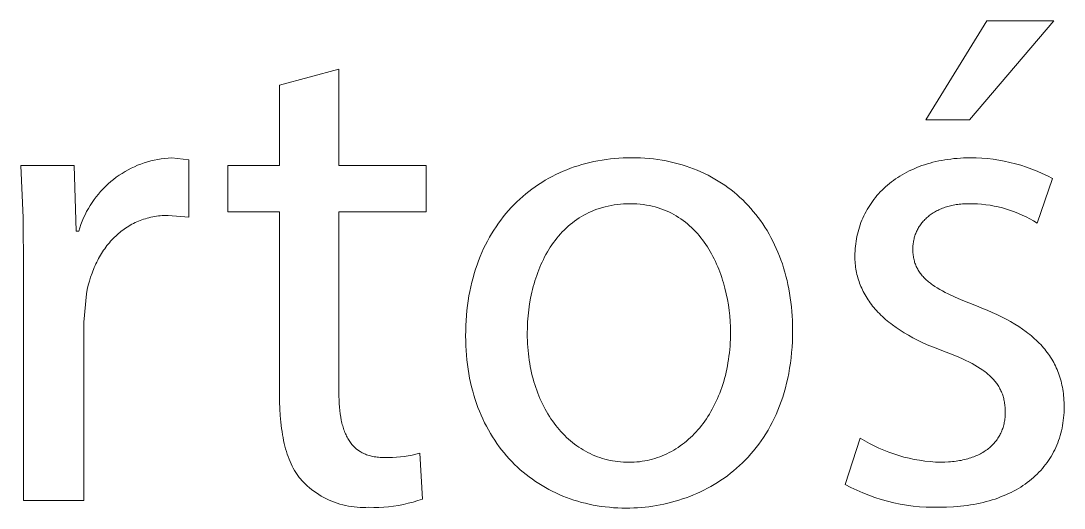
# Model space of a CAD drawing. Header units: millimetres. Extents: x -987 to 2591, y -102 to 2398.
# Drawn here: x 1669 to 1723, y -42.3 to -17 of the extents above; entities that cross this region are included whole.
import ezdxf

# ---------------------------------------------------------------- set-up
doc = ezdxf.new("R2010")
doc.units = ezdxf.units.MM
doc.header["$MEASUREMENT"] = 0
doc.layers.add('Domyślny', color=7, linetype='Continuous', true_color=0x000000)

msp = doc.modelspace()

# ---------------------------------------------------------------- linework, layer by layer
at = {"layer": 'Domyślny', "color": 18, "lineweight": 15, "true_color": 0x000000}
for p, q in [((1715.864, -22.165), (1719.033, -17.042)), ((1722.5, -17.042), (1718.128, -22.165)), ((1719.033, -17.042), (1722.5, -17.042)), ((1682.383, -20.366), (1685.457, -19.544)), ((1685.457, -19.544), (1685.457, -24.524)), ((1682.383, -24.524), (1682.383, -20.366)), ((1718.128, -22.165), (1715.864, -22.165)), ((1675.542, -24.336), (1675.717, -24.288)), ((1675.717, -24.288), (1675.894, -24.247)), ((1675.894, -24.247), (1676.072, -24.211)), ((1676.072, -24.211), (1676.251, -24.181)), ((1676.251, -24.181), (1676.432, -24.158)), ((1676.432, -24.158), (1676.613, -24.141)), ((1676.613, -24.141), (1676.794, -24.131)), ((1676.794, -24.131), (1677.688, -24.238)), ((1677.688, -24.238), (1677.688, -27.204)), ((1698.464, -24.369), (1698.672, -24.323)), ((1698.672, -24.323), (1698.882, -24.281)), ((1698.882, -24.281), (1699.094, -24.244)), ((1699.094, -24.244), (1699.307, -24.212)), ((1699.307, -24.212), (1699.523, -24.185)), ((1699.523, -24.185), (1699.74, -24.163)), ((1699.74, -24.163), (1699.96, -24.146)), ((1699.96, -24.146), (1700.18, -24.133)), ((1700.18, -24.133), (1700.402, -24.126)), ((1700.402, -24.126), (1700.626, -24.123)), ((1700.626, -24.123), (1700.859, -24.126)), ((1700.859, -24.126), (1701.088, -24.134)), ((1701.088, -24.134), (1701.316, -24.147)), ((1701.316, -24.147), (1701.541, -24.165)), ((1701.541, -24.165), (1701.763, -24.189)), ((1701.763, -24.189), (1701.983, -24.217)), ((1701.983, -24.217), (1702.2, -24.251)), ((1702.2, -24.251), (1702.414, -24.289)), ((1702.414, -24.289), (1702.626, -24.333)), ((1716.239, -24.361), (1716.387, -24.325)), ((1716.387, -24.325), (1716.538, -24.292)), ((1716.538, -24.292), (1716.692, -24.262)), ((1716.692, -24.262), (1716.848, -24.235)), ((1716.848, -24.235), (1717.006, -24.211)), ((1717.006, -24.211), (1717.166, -24.19)), ((1717.166, -24.19), (1717.329, -24.172)), ((1717.329, -24.172), (1717.493, -24.157)), ((1717.493, -24.157), (1717.661, -24.146)), ((1717.661, -24.146), (1717.83, -24.137)), ((1717.83, -24.137), (1718.001, -24.132)), ((1718.001, -24.132), (1718.175, -24.131)), ((1718.175, -24.131), (1718.471, -24.134)), ((1718.471, -24.134), (1718.766, -24.148)), ((1718.766, -24.148), (1719.06, -24.171)), ((1719.06, -24.171), (1719.354, -24.204)), ((1719.354, -24.204), (1719.646, -24.247)), ((1719.646, -24.247), (1719.937, -24.3)), ((1719.937, -24.3), (1720.226, -24.363)), ((1669.095, -27.227), (1668.979, -24.524)), ((1668.979, -24.524), (1671.743, -24.524)), ((1671.743, -24.524), (1671.85, -27.919)), ((1674.22, -24.932), (1674.375, -24.838)), ((1674.375, -24.838), (1674.534, -24.749)), ((1674.534, -24.749), (1674.696, -24.666)), ((1674.696, -24.666), (1674.86, -24.588)), ((1674.86, -24.588), (1675.027, -24.516)), ((1675.027, -24.516), (1675.196, -24.45)), ((1675.196, -24.45), (1675.368, -24.39)), ((1675.368, -24.39), (1675.542, -24.336)), ((1679.702, -26.918), (1679.702, -24.524)), ((1679.702, -24.524), (1682.383, -24.524)), ((1685.457, -24.524), (1689.972, -24.524)), ((1689.972, -24.524), (1689.972, -26.918)), ((1696.88, -24.91), (1697.07, -24.826)), ((1697.07, -24.826), (1697.262, -24.747)), ((1697.262, -24.747), (1697.456, -24.672)), ((1697.456, -24.672), (1697.653, -24.602)), ((1697.653, -24.602), (1697.852, -24.537)), ((1697.852, -24.537), (1698.054, -24.476)), ((1698.054, -24.476), (1698.258, -24.42)), ((1698.258, -24.42), (1698.464, -24.369)), ((1702.626, -24.333), (1702.835, -24.381)), ((1702.835, -24.381), (1703.042, -24.435)), ((1703.042, -24.435), (1703.245, -24.493)), ((1703.245, -24.493), (1703.446, -24.555)), ((1703.446, -24.555), (1703.644, -24.623)), ((1703.644, -24.623), (1703.838, -24.695)), ((1703.838, -24.695), (1704.03, -24.772)), ((1704.03, -24.772), (1704.219, -24.854)), ((1704.219, -24.854), (1704.405, -24.94)), ((1714.885, -24.872), (1715.009, -24.809)), ((1715.009, -24.809), (1715.136, -24.749)), ((1715.136, -24.749), (1715.265, -24.691)), ((1715.265, -24.691), (1715.397, -24.636)), ((1715.397, -24.636), (1715.531, -24.583)), ((1715.531, -24.583), (1715.668, -24.533)), ((1715.668, -24.533), (1715.807, -24.486)), ((1715.807, -24.486), (1715.948, -24.442)), ((1715.948, -24.442), (1716.092, -24.4)), ((1716.092, -24.4), (1716.239, -24.361)), ((1720.226, -24.363), (1720.513, -24.435)), ((1720.513, -24.435), (1720.797, -24.517)), ((1720.797, -24.517), (1721.078, -24.608)), ((1721.078, -24.608), (1721.355, -24.709)), ((1721.355, -24.709), (1721.63, -24.819)), ((1721.63, -24.819), (1721.9, -24.938)), ((1673.497, -25.481), (1673.634, -25.361)), ((1673.634, -25.361), (1673.775, -25.246)), ((1673.775, -25.246), (1673.919, -25.136)), ((1673.919, -25.136), (1674.068, -25.032)), ((1674.068, -25.032), (1674.22, -24.932)), ((1695.8, -25.508), (1695.973, -25.397)), ((1695.973, -25.397), (1696.149, -25.291)), ((1696.149, -25.291), (1696.328, -25.189)), ((1696.328, -25.189), (1696.509, -25.091)), ((1696.509, -25.091), (1696.693, -24.998)), ((1696.693, -24.998), (1696.88, -24.91)), ((1704.405, -24.94), (1704.588, -25.03)), ((1704.588, -25.03), (1704.767, -25.125)), ((1704.767, -25.125), (1704.944, -25.225)), ((1704.944, -25.225), (1705.117, -25.328)), ((1705.117, -25.328), (1705.287, -25.437)), ((1713.985, -25.46), (1714.088, -25.378)), ((1714.088, -25.378), (1714.194, -25.299)), ((1714.194, -25.299), (1714.303, -25.222)), ((1714.303, -25.222), (1714.414, -25.148)), ((1714.414, -25.148), (1714.528, -25.075)), ((1714.528, -25.075), (1714.644, -25.005)), ((1714.644, -25.005), (1714.763, -24.937)), ((1714.763, -24.937), (1714.885, -24.872)), ((1722.428, -25.203), (1721.642, -27.502)), ((1721.9, -24.938), (1722.167, -25.066)), ((1722.167, -25.066), (1722.428, -25.203)), ((1672.994, -26.005), (1673.113, -25.868)), ((1673.113, -25.868), (1673.236, -25.734)), ((1673.236, -25.734), (1673.365, -25.605)), ((1673.365, -25.605), (1673.497, -25.481)), ((1695.139, -25.996), (1695.299, -25.868)), ((1695.299, -25.868), (1695.463, -25.743)), ((1695.463, -25.743), (1695.63, -25.624)), ((1695.63, -25.624), (1695.8, -25.508)), ((1705.287, -25.437), (1705.453, -25.549)), ((1705.453, -25.549), (1705.617, -25.666)), ((1705.617, -25.666), (1705.777, -25.786)), ((1705.777, -25.786), (1705.933, -25.911)), ((1705.933, -25.911), (1706.086, -26.041)), ((1713.423, -25.991), (1713.509, -25.897)), ((1713.509, -25.897), (1713.599, -25.806)), ((1713.599, -25.806), (1713.691, -25.716)), ((1713.691, -25.716), (1713.786, -25.629)), ((1713.786, -25.629), (1713.884, -25.543)), ((1713.884, -25.543), (1713.985, -25.46)), ((1672.568, -26.594), (1672.667, -26.441)), ((1672.667, -26.441), (1672.771, -26.292)), ((1672.771, -26.292), (1672.88, -26.147)), ((1672.88, -26.147), (1672.994, -26.005)), ((1694.529, -26.554), (1694.677, -26.408)), ((1694.677, -26.408), (1694.827, -26.266)), ((1694.827, -26.266), (1694.981, -26.129)), ((1694.981, -26.129), (1695.139, -25.996)), ((1706.086, -26.041), (1706.236, -26.174)), ((1706.236, -26.174), (1706.382, -26.311)), ((1706.382, -26.311), (1706.525, -26.452)), ((1706.525, -26.452), (1706.664, -26.597)), ((1712.961, -26.59), (1713.031, -26.485)), ((1713.031, -26.485), (1713.104, -26.383)), ((1713.104, -26.383), (1713.179, -26.282)), ((1713.179, -26.282), (1713.257, -26.183)), ((1713.257, -26.183), (1713.339, -26.086)), ((1713.339, -26.086), (1713.423, -25.991)), ((1672.305, -27.071), (1672.387, -26.909)), ((1672.387, -26.909), (1672.475, -26.75)), ((1672.475, -26.75), (1672.568, -26.594)), ((1682.383, -26.918), (1679.702, -26.918)), ((1682.383, -36.378), (1682.383, -26.918)), ((1689.972, -26.918), (1685.457, -26.918)), ((1685.457, -26.918), (1685.457, -36.271)), ((1693.976, -27.18), (1694.109, -27.017)), ((1694.109, -27.017), (1694.246, -26.858)), ((1694.246, -26.858), (1694.386, -26.704)), ((1694.386, -26.704), (1694.529, -26.554)), ((1698.281, -27.026), (1698.153, -27.094)), ((1698.411, -26.961), (1698.281, -27.026)), ((1698.545, -26.901), (1698.411, -26.961)), ((1698.682, -26.845), (1698.545, -26.901)), ((1698.822, -26.792), (1698.682, -26.845)), ((1698.964, -26.744), (1698.822, -26.792)), ((1699.11, -26.7), (1698.964, -26.744)), ((1699.258, -26.66), (1699.11, -26.7)), ((1699.41, -26.625), (1699.258, -26.66)), ((1699.564, -26.594), (1699.41, -26.625)), ((1699.722, -26.567), (1699.564, -26.594)), ((1699.882, -26.546), (1699.722, -26.567)), ((1700.046, -26.528), (1699.882, -26.546)), ((1700.212, -26.516), (1700.046, -26.528)), ((1700.382, -26.509), (1700.212, -26.516)), ((1700.555, -26.506), (1700.382, -26.509)), ((1700.728, -26.509), (1700.555, -26.506)), ((1700.898, -26.517), (1700.728, -26.509)), ((1701.064, -26.53), (1700.898, -26.517)), ((1701.228, -26.549), (1701.064, -26.53)), ((1701.388, -26.572), (1701.228, -26.549)), ((1701.545, -26.601), (1701.388, -26.572)), ((1701.698, -26.634), (1701.545, -26.601)), ((1701.849, -26.672), (1701.698, -26.634)), ((1701.996, -26.714), (1701.849, -26.672)), ((1702.14, -26.761), (1701.996, -26.714)), ((1702.281, -26.813), (1702.14, -26.761)), ((1702.419, -26.869), (1702.281, -26.813)), ((1702.554, -26.929), (1702.419, -26.869)), ((1702.685, -26.993), (1702.554, -26.929)), ((1702.814, -27.061), (1702.685, -26.993)), ((1706.664, -26.597), (1706.799, -26.746)), ((1706.799, -26.746), (1706.93, -26.899)), ((1706.93, -26.899), (1707.058, -27.055)), ((1712.657, -27.134), (1712.712, -27.022)), ((1712.712, -27.022), (1712.77, -26.911)), ((1712.77, -26.911), (1712.831, -26.803)), ((1712.831, -26.803), (1712.894, -26.695)), ((1712.894, -26.695), (1712.961, -26.59)), ((1716.202, -27.009), (1716.15, -27.044)), ((1716.256, -26.974), (1716.202, -27.009)), ((1716.311, -26.94), (1716.256, -26.974)), ((1716.367, -26.908), (1716.311, -26.94)), ((1716.425, -26.877), (1716.367, -26.908)), ((1716.484, -26.846), (1716.425, -26.877)), ((1716.544, -26.817), (1716.484, -26.846)), ((1716.606, -26.789), (1716.544, -26.817)), ((1716.669, -26.762), (1716.606, -26.789)), ((1716.733, -26.737), (1716.669, -26.762)), ((1716.799, -26.712), (1716.733, -26.737)), ((1716.865, -26.689), (1716.799, -26.712)), ((1716.933, -26.667), (1716.865, -26.689)), ((1717.003, -26.646), (1716.933, -26.667)), ((1717.073, -26.627), (1717.003, -26.646)), ((1717.145, -26.609), (1717.073, -26.627)), ((1717.218, -26.592), (1717.145, -26.609)), ((1717.293, -26.577), (1717.218, -26.592)), ((1717.368, -26.563), (1717.293, -26.577)), ((1717.445, -26.55), (1717.368, -26.563)), ((1717.523, -26.539), (1717.445, -26.55)), ((1717.603, -26.529), (1717.523, -26.539)), ((1717.683, -26.521), (1717.603, -26.529)), ((1717.765, -26.514), (1717.683, -26.521)), ((1717.848, -26.508), (1717.765, -26.514)), ((1717.932, -26.505), (1717.848, -26.508)), ((1718.017, -26.502), (1717.932, -26.505)), ((1718.104, -26.501), (1718.017, -26.502)), ((1718.323, -26.504), (1718.104, -26.501)), ((1718.542, -26.513), (1718.323, -26.504)), ((1718.76, -26.53), (1718.542, -26.513)), ((1718.978, -26.554), (1718.76, -26.53)), ((1719.195, -26.586), (1718.978, -26.554)), ((1719.411, -26.624), (1719.195, -26.586)), ((1719.625, -26.67), (1719.411, -26.624)), ((1719.838, -26.722), (1719.625, -26.67)), ((1720.049, -26.782), (1719.838, -26.722)), ((1720.258, -26.849), (1720.049, -26.782)), ((1720.464, -26.922), (1720.258, -26.849)), ((1720.668, -27.002), (1720.464, -26.922)), ((1720.869, -27.089), (1720.668, -27.002)), ((1669.122, -29.933), (1669.095, -27.227)), ((1672.093, -27.573), (1672.158, -27.404)), ((1672.158, -27.404), (1672.229, -27.236)), ((1672.229, -27.236), (1672.305, -27.071)), ((1674.73, -27.569), (1674.648, -27.614)), ((1674.814, -27.525), (1674.73, -27.569)), ((1674.899, -27.484), (1674.814, -27.525)), ((1674.984, -27.444), (1674.899, -27.484)), ((1675.071, -27.407), (1674.984, -27.444)), ((1675.16, -27.372), (1675.071, -27.407)), ((1675.249, -27.339), (1675.16, -27.372)), ((1675.339, -27.308), (1675.249, -27.339)), ((1675.431, -27.279), (1675.339, -27.308)), ((1675.524, -27.252), (1675.431, -27.279)), ((1675.618, -27.228), (1675.524, -27.252)), ((1675.713, -27.205), (1675.618, -27.228)), ((1675.809, -27.185), (1675.713, -27.205)), ((1675.906, -27.168), (1675.809, -27.185)), ((1676.004, -27.152), (1675.906, -27.168)), ((1676.103, -27.139), (1676.004, -27.152)), ((1676.204, -27.128), (1676.103, -27.139)), ((1676.305, -27.12), (1676.204, -27.128)), ((1676.407, -27.114), (1676.305, -27.12)), ((1676.511, -27.11), (1676.407, -27.114)), ((1676.615, -27.109), (1676.511, -27.11)), ((1677.688, -27.204), (1676.615, -27.109)), ((1693.601, -27.693), (1693.722, -27.518)), ((1693.722, -27.518), (1693.847, -27.347)), ((1693.847, -27.347), (1693.976, -27.18)), ((1697.556, -27.488), (1697.445, -27.577)), ((1697.67, -27.402), (1697.556, -27.488)), ((1697.786, -27.32), (1697.67, -27.402)), ((1697.905, -27.241), (1697.786, -27.32)), ((1698.028, -27.165), (1697.905, -27.241)), ((1698.153, -27.094), (1698.028, -27.165)), ((1702.94, -27.133), (1702.814, -27.061)), ((1703.062, -27.209), (1702.94, -27.133)), ((1703.182, -27.288), (1703.062, -27.209)), ((1703.298, -27.371), (1703.182, -27.288)), ((1703.412, -27.458), (1703.298, -27.371)), ((1703.523, -27.548), (1703.412, -27.458)), ((1703.63, -27.641), (1703.523, -27.548)), ((1707.058, -27.055), (1707.182, -27.216)), ((1707.182, -27.216), (1707.303, -27.38)), ((1707.303, -27.38), (1707.419, -27.547)), ((1707.419, -27.547), (1707.532, -27.719)), ((1712.467, -27.595), (1712.51, -27.477)), ((1712.51, -27.477), (1712.556, -27.361)), ((1712.556, -27.361), (1712.605, -27.247)), ((1712.605, -27.247), (1712.657, -27.134)), ((1715.626, -27.546), (1715.592, -27.593)), ((1715.662, -27.499), (1715.626, -27.546)), ((1715.7, -27.453), (1715.662, -27.499)), ((1715.739, -27.409), (1715.7, -27.453)), ((1715.779, -27.364), (1715.739, -27.409)), ((1715.82, -27.321), (1715.779, -27.364)), ((1715.863, -27.279), (1715.82, -27.321)), ((1715.908, -27.237), (1715.863, -27.279)), ((1715.953, -27.197), (1715.908, -27.237)), ((1716, -27.157), (1715.953, -27.197)), ((1716.049, -27.119), (1716, -27.157)), ((1716.098, -27.081), (1716.049, -27.119)), ((1716.15, -27.044), (1716.098, -27.081)), ((1721.068, -27.183), (1720.869, -27.089)), ((1721.263, -27.283), (1721.068, -27.183)), ((1721.454, -27.389), (1721.263, -27.283)), ((1721.642, -27.502), (1721.454, -27.389)), ((1671.85, -27.919), (1671.981, -27.919)), ((1671.981, -27.919), (1672.034, -27.745)), ((1672.034, -27.745), (1672.093, -27.573)), ((1674.034, -28.048), (1673.963, -28.11)), ((1674.106, -27.987), (1674.034, -28.048)), ((1674.18, -27.928), (1674.106, -27.987)), ((1674.255, -27.871), (1674.18, -27.928)), ((1674.331, -27.816), (1674.255, -27.871)), ((1674.408, -27.762), (1674.331, -27.816)), ((1674.487, -27.711), (1674.408, -27.762)), ((1674.567, -27.662), (1674.487, -27.711)), ((1674.648, -27.614), (1674.567, -27.662)), ((1693.261, -28.243), (1693.37, -28.055)), ((1693.37, -28.055), (1693.483, -27.872)), ((1693.483, -27.872), (1693.601, -27.693)), ((1696.934, -28.07), (1696.84, -28.177)), ((1697.031, -27.965), (1696.934, -28.07)), ((1697.13, -27.864), (1697.031, -27.965)), ((1697.233, -27.765), (1697.13, -27.864)), ((1697.338, -27.67), (1697.233, -27.765)), ((1697.445, -27.577), (1697.338, -27.67)), ((1703.735, -27.737), (1703.63, -27.641)), ((1703.837, -27.837), (1703.735, -27.737)), ((1703.936, -27.939), (1703.837, -27.837)), ((1704.032, -28.045), (1703.936, -27.939)), ((1704.126, -28.153), (1704.032, -28.045)), ((1707.532, -27.719), (1707.64, -27.894)), ((1707.64, -27.894), (1707.745, -28.072)), ((1707.745, -28.072), (1707.846, -28.254)), ((1712.299, -28.199), (1712.326, -28.076)), ((1712.326, -28.076), (1712.356, -27.954)), ((1712.356, -27.954), (1712.39, -27.833)), ((1712.39, -27.833), (1712.427, -27.713)), ((1712.427, -27.713), (1712.467, -27.595)), ((1715.325, -28.104), (1715.306, -28.158)), ((1715.345, -28.05), (1715.325, -28.104)), ((1715.366, -27.997), (1715.345, -28.05)), ((1715.39, -27.944), (1715.366, -27.997)), ((1715.414, -27.892), (1715.39, -27.944)), ((1715.44, -27.84), (1715.414, -27.892)), ((1715.468, -27.789), (1715.44, -27.84)), ((1715.497, -27.739), (1715.468, -27.789)), ((1715.527, -27.69), (1715.497, -27.739)), ((1715.559, -27.641), (1715.527, -27.69)), ((1715.592, -27.593), (1715.559, -27.641)), ((1673.502, -28.597), (1673.441, -28.674)), ((1673.564, -28.523), (1673.502, -28.597)), ((1673.627, -28.45), (1673.564, -28.523)), ((1673.692, -28.378), (1673.627, -28.45)), ((1673.757, -28.309), (1673.692, -28.378)), ((1673.825, -28.241), (1673.757, -28.309)), ((1673.893, -28.175), (1673.825, -28.241)), ((1673.963, -28.11), (1673.893, -28.175)), ((1692.958, -28.829), (1693.055, -28.63)), ((1693.055, -28.63), (1693.156, -28.434)), ((1693.156, -28.434), (1693.261, -28.243)), ((1696.492, -28.633), (1696.412, -28.753)), ((1696.575, -28.515), (1696.492, -28.633)), ((1696.661, -28.4), (1696.575, -28.515)), ((1696.749, -28.287), (1696.661, -28.4)), ((1696.84, -28.177), (1696.749, -28.287)), ((1704.216, -28.264), (1704.126, -28.153)), ((1704.304, -28.377), (1704.216, -28.264)), ((1704.389, -28.493), (1704.304, -28.377)), ((1704.471, -28.611), (1704.389, -28.493)), ((1704.55, -28.731), (1704.471, -28.611)), ((1707.846, -28.254), (1707.942, -28.439)), ((1707.942, -28.439), (1708.035, -28.628)), ((1708.035, -28.628), (1708.123, -28.82)), ((1712.221, -28.701), (1712.235, -28.574)), ((1712.235, -28.574), (1712.253, -28.448)), ((1712.253, -28.448), (1712.274, -28.323)), ((1712.274, -28.323), (1712.299, -28.199)), ((1715.209, -28.612), (1715.204, -28.671)), ((1715.216, -28.554), (1715.209, -28.612)), ((1715.224, -28.496), (1715.216, -28.554)), ((1715.234, -28.439), (1715.224, -28.496)), ((1715.245, -28.382), (1715.234, -28.439)), ((1715.258, -28.325), (1715.245, -28.382)), ((1715.273, -28.269), (1715.258, -28.325)), ((1715.288, -28.214), (1715.273, -28.269)), ((1715.306, -28.158), (1715.288, -28.214)), ((1673.107, -29.164), (1673.056, -29.252)), ((1673.159, -29.079), (1673.107, -29.164)), ((1673.213, -28.995), (1673.159, -29.079)), ((1673.268, -28.912), (1673.213, -28.995)), ((1673.324, -28.831), (1673.268, -28.912)), ((1673.382, -28.751), (1673.324, -28.831)), ((1673.441, -28.674), (1673.382, -28.751)), ((1692.778, -29.24), (1692.866, -29.033)), ((1692.866, -29.033), (1692.958, -28.829)), ((1696.188, -29.127), (1696.118, -29.256)), ((1696.26, -29), (1696.188, -29.127)), ((1696.335, -28.875), (1696.26, -29)), ((1696.412, -28.753), (1696.335, -28.875)), ((1704.627, -28.854), (1704.55, -28.731)), ((1704.701, -28.978), (1704.627, -28.854)), ((1704.772, -29.105), (1704.701, -28.978)), ((1704.841, -29.233), (1704.772, -29.105)), ((1708.123, -28.82), (1708.207, -29.015)), ((1708.207, -29.015), (1708.287, -29.214)), ((1712.194, -29.218), (1712.196, -29.087)), ((1712.196, -29.087), (1712.201, -28.958)), ((1712.201, -28.958), (1712.209, -28.829)), ((1712.209, -28.829), (1712.221, -28.701)), ((1715.198, -28.789), (1715.197, -28.848)), ((1715.197, -28.848), (1715.198, -28.915)), ((1715.2, -28.73), (1715.198, -28.789)), ((1715.198, -28.915), (1715.2, -28.981)), ((1715.204, -28.671), (1715.2, -28.73)), ((1715.2, -28.981), (1715.204, -29.046)), ((1715.204, -29.046), (1715.209, -29.11)), ((1715.209, -29.11), (1715.216, -29.172)), ((1715.216, -29.172), (1715.225, -29.234)), ((1672.824, -29.709), (1672.782, -29.804)), ((1672.868, -29.614), (1672.824, -29.709)), ((1672.913, -29.522), (1672.868, -29.614)), ((1672.959, -29.43), (1672.913, -29.522)), ((1673.007, -29.34), (1672.959, -29.43)), ((1673.056, -29.252), (1673.007, -29.34)), ((1692.542, -29.885), (1692.616, -29.666)), ((1692.616, -29.666), (1692.695, -29.451)), ((1692.695, -29.451), (1692.778, -29.24)), ((1695.926, -29.655), (1695.867, -29.791)), ((1695.988, -29.52), (1695.926, -29.655)), ((1696.052, -29.387), (1695.988, -29.52)), ((1696.118, -29.256), (1696.052, -29.387)), ((1704.907, -29.363), (1704.841, -29.233)), ((1704.97, -29.495), (1704.907, -29.363)), ((1705.031, -29.628), (1704.97, -29.495)), ((1705.089, -29.763), (1705.031, -29.628)), ((1708.287, -29.214), (1708.363, -29.416)), ((1708.363, -29.416), (1708.435, -29.621)), ((1708.435, -29.621), (1708.502, -29.829)), ((1712.196, -29.315), (1712.194, -29.218)), ((1712.199, -29.411), (1712.196, -29.315)), ((1712.204, -29.507), (1712.199, -29.411)), ((1712.212, -29.602), (1712.204, -29.507)), ((1712.221, -29.697), (1712.212, -29.602)), ((1712.233, -29.791), (1712.221, -29.697)), ((1715.225, -29.234), (1715.235, -29.294)), ((1715.235, -29.294), (1715.246, -29.354)), ((1715.246, -29.354), (1715.259, -29.412)), ((1715.259, -29.412), (1715.274, -29.47)), ((1715.274, -29.47), (1715.29, -29.526)), ((1715.29, -29.526), (1715.308, -29.582)), ((1715.308, -29.582), (1715.328, -29.637)), ((1715.328, -29.637), (1715.349, -29.69)), ((1715.349, -29.69), (1715.372, -29.744)), ((1669.122, -41.858), (1669.122, -29.933)), ((1672.665, -30.099), (1672.594, -30.302)), ((1672.703, -29.999), (1672.665, -30.099)), ((1672.742, -29.901), (1672.703, -29.999)), ((1672.782, -29.804), (1672.742, -29.901)), ((1692.408, -30.335), (1692.473, -30.108)), ((1692.473, -30.108), (1692.542, -29.885)), ((1695.707, -30.21), (1695.658, -30.353)), ((1695.758, -30.069), (1695.707, -30.21)), ((1695.811, -29.929), (1695.758, -30.069)), ((1695.867, -29.791), (1695.811, -29.929)), ((1705.144, -29.899), (1705.089, -29.763)), ((1705.197, -30.036), (1705.144, -29.899)), ((1705.248, -30.174), (1705.197, -30.036)), ((1705.295, -30.314), (1705.248, -30.174)), ((1708.502, -29.829), (1708.565, -30.04)), ((1708.565, -30.04), (1708.623, -30.255)), ((1708.623, -30.255), (1708.677, -30.472)), ((1712.247, -29.885), (1712.233, -29.791)), ((1712.264, -29.978), (1712.247, -29.885)), ((1712.282, -30.071), (1712.264, -29.978)), ((1712.303, -30.163), (1712.282, -30.071)), ((1712.325, -30.255), (1712.303, -30.163)), ((1712.35, -30.346), (1712.325, -30.255)), ((1715.372, -29.744), (1715.396, -29.796)), ((1715.396, -29.796), (1715.422, -29.847)), ((1715.422, -29.847), (1715.449, -29.898)), ((1715.449, -29.898), (1715.478, -29.948)), ((1715.478, -29.948), (1715.509, -29.997)), ((1715.509, -29.997), (1715.541, -30.045)), ((1715.541, -30.045), (1715.575, -30.093)), ((1715.575, -30.093), (1715.61, -30.14)), ((1715.61, -30.14), (1715.647, -30.187)), ((1715.647, -30.187), (1715.686, -30.233)), ((1715.686, -30.233), (1715.726, -30.278)), ((1672.472, -30.722), (1672.42, -30.938)), ((1672.53, -30.509), (1672.472, -30.722)), ((1672.594, -30.302), (1672.53, -30.509)), ((1692.243, -31.038), (1692.293, -30.8)), ((1692.293, -30.8), (1692.348, -30.565)), ((1692.348, -30.565), (1692.408, -30.335)), ((1695.529, -30.788), (1695.491, -30.936)), ((1695.569, -30.642), (1695.529, -30.788)), ((1695.613, -30.497), (1695.569, -30.642)), ((1695.658, -30.353), (1695.613, -30.497)), ((1705.341, -30.454), (1705.295, -30.314)), ((1705.384, -30.595), (1705.341, -30.454)), ((1705.462, -30.879), (1705.384, -30.595)), ((1708.677, -30.472), (1708.726, -30.692)), ((1708.726, -30.692), (1708.771, -30.915)), ((1712.377, -30.436), (1712.35, -30.346)), ((1712.407, -30.526), (1712.377, -30.436)), ((1712.438, -30.615), (1712.407, -30.526)), ((1712.472, -30.703), (1712.438, -30.615)), ((1712.508, -30.791), (1712.472, -30.703)), ((1712.546, -30.879), (1712.508, -30.791)), ((1715.726, -30.278), (1715.768, -30.323)), ((1715.768, -30.323), (1715.812, -30.367)), ((1715.812, -30.367), (1715.857, -30.411)), ((1715.857, -30.411), (1715.904, -30.454)), ((1715.904, -30.454), (1715.952, -30.496)), ((1715.952, -30.496), (1716.002, -30.539)), ((1716.002, -30.539), (1716.054, -30.581)), ((1716.054, -30.581), (1716.108, -30.622)), ((1716.108, -30.622), (1716.163, -30.663)), ((1716.163, -30.663), (1716.219, -30.704)), ((1716.219, -30.704), (1716.338, -30.784)), ((1716.338, -30.784), (1716.463, -30.863)), ((1672.374, -31.16), (1672.243, -32.625)), ((1672.42, -30.938), (1672.374, -31.16)), ((1692.158, -31.525), (1692.198, -31.279)), ((1692.198, -31.279), (1692.243, -31.038)), ((1695.455, -31.085), (1695.391, -31.384)), ((1695.491, -30.936), (1695.455, -31.085)), ((1705.53, -31.165), (1705.462, -30.879)), ((1705.589, -31.452), (1705.53, -31.165)), ((1708.771, -30.915), (1708.812, -31.141)), ((1708.812, -31.141), (1708.848, -31.37)), ((1712.587, -30.966), (1712.546, -30.879)), ((1712.63, -31.052), (1712.587, -30.966)), ((1712.675, -31.137), (1712.63, -31.052)), ((1712.722, -31.222), (1712.675, -31.137)), ((1712.771, -31.306), (1712.722, -31.222)), ((1712.823, -31.39), (1712.771, -31.306)), ((1716.463, -30.863), (1716.595, -30.941)), ((1716.595, -30.941), (1716.734, -31.019)), ((1716.734, -31.019), (1716.879, -31.096)), ((1716.879, -31.096), (1717.031, -31.172)), ((1717.031, -31.172), (1717.356, -31.325)), ((1717.356, -31.325), (1717.709, -31.478)), ((1692.093, -32.027), (1692.123, -31.774)), ((1692.123, -31.774), (1692.158, -31.525)), ((1695.338, -31.687), (1695.294, -31.993)), ((1695.391, -31.384), (1695.338, -31.687)), ((1705.639, -31.74), (1705.589, -31.452)), ((1705.679, -32.027), (1705.639, -31.74)), ((1708.848, -31.37), (1708.879, -31.602)), ((1708.879, -31.602), (1708.905, -31.836)), ((1708.905, -31.836), (1708.927, -32.073)), ((1712.877, -31.473), (1712.823, -31.39)), ((1712.933, -31.555), (1712.877, -31.473)), ((1712.991, -31.636), (1712.933, -31.555)), ((1713.052, -31.717), (1712.991, -31.636)), ((1713.115, -31.797), (1713.052, -31.717)), ((1713.18, -31.877), (1713.115, -31.797)), ((1713.248, -31.956), (1713.18, -31.877)), ((1717.709, -31.478), (1718.497, -31.791)), ((1718.497, -31.791), (1718.774, -31.901)), ((1692.049, -32.543), (1692.069, -32.283)), ((1692.069, -32.283), (1692.093, -32.027)), ((1695.261, -32.3), (1695.237, -32.608)), ((1695.294, -31.993), (1695.261, -32.3)), ((1705.71, -32.313), (1705.679, -32.027)), ((1705.732, -32.596), (1705.71, -32.313)), ((1708.927, -32.073), (1708.944, -32.313)), ((1708.944, -32.313), (1708.956, -32.555)), ((1713.317, -32.034), (1713.248, -31.956)), ((1713.389, -32.111), (1713.317, -32.034)), ((1713.464, -32.188), (1713.389, -32.111)), ((1713.54, -32.264), (1713.464, -32.188)), ((1713.619, -32.339), (1713.54, -32.264)), ((1713.701, -32.414), (1713.619, -32.339)), ((1713.784, -32.488), (1713.701, -32.414)), ((1718.774, -31.901), (1719.043, -32.012)), ((1719.043, -32.012), (1719.303, -32.126)), ((1719.303, -32.126), (1719.554, -32.242)), ((1719.554, -32.242), (1719.797, -32.361)), ((1719.797, -32.361), (1720.031, -32.482)), ((1672.243, -32.625), (1672.243, -41.858)), ((1692.027, -33.074), (1692.036, -32.807)), ((1692.036, -32.807), (1692.049, -32.543)), ((1695.222, -32.917), (1695.217, -33.226)), ((1695.237, -32.608), (1695.222, -32.917)), ((1705.745, -32.877), (1705.732, -32.596)), ((1705.749, -33.154), (1705.745, -32.877)), ((1708.956, -32.555), (1708.963, -32.8)), ((1708.963, -32.8), (1708.966, -33.047)), ((1713.87, -32.561), (1713.784, -32.488)), ((1713.958, -32.633), (1713.87, -32.561)), ((1714.049, -32.704), (1713.958, -32.633)), ((1714.142, -32.775), (1714.049, -32.704)), ((1714.334, -32.914), (1714.142, -32.775)), ((1714.536, -33.05), (1714.334, -32.914)), ((1720.031, -32.482), (1720.256, -32.607)), ((1720.256, -32.607), (1720.473, -32.734)), ((1720.473, -32.734), (1720.681, -32.864)), ((1720.681, -32.864), (1720.88, -32.998)), ((1692.025, -33.345), (1692.027, -33.074)), ((1692.027, -33.6), (1692.025, -33.345)), ((1695.217, -33.226), (1695.219, -33.402)), ((1695.219, -33.402), (1695.224, -33.578)), ((1705.743, -33.517), (1705.748, -33.336)), ((1705.748, -33.336), (1705.749, -33.154)), ((1708.963, -33.345), (1708.953, -33.637)), ((1708.966, -33.047), (1708.963, -33.345)), ((1714.748, -33.183), (1714.536, -33.05)), ((1714.969, -33.313), (1714.748, -33.183)), ((1715.199, -33.439), (1714.969, -33.313)), ((1715.439, -33.563), (1715.199, -33.439)), ((1720.88, -32.998), (1721.071, -33.135)), ((1721.071, -33.135), (1721.163, -33.205)), ((1721.163, -33.205), (1721.252, -33.275)), ((1721.252, -33.275), (1721.34, -33.347)), ((1721.34, -33.347), (1721.426, -33.419)), ((1721.426, -33.419), (1721.509, -33.493)), ((1721.509, -33.493), (1721.59, -33.567)), ((1692.035, -33.851), (1692.027, -33.6)), ((1692.048, -34.1), (1692.035, -33.851)), ((1695.224, -33.578), (1695.232, -33.752)), ((1695.232, -33.752), (1695.243, -33.925)), ((1695.243, -33.925), (1695.257, -34.096)), ((1705.691, -34.223), (1705.708, -34.049)), ((1705.708, -34.049), (1705.723, -33.874)), ((1705.723, -33.874), (1705.734, -33.696)), ((1705.734, -33.696), (1705.743, -33.517)), ((1708.937, -33.924), (1708.915, -34.207)), ((1708.953, -33.637), (1708.937, -33.924)), ((1715.688, -33.682), (1715.439, -33.563)), ((1715.947, -33.798), (1715.688, -33.682)), ((1716.215, -33.911), (1715.947, -33.798)), ((1716.493, -34.021), (1716.215, -33.911)), ((1716.781, -34.126), (1716.493, -34.021)), ((1721.59, -33.567), (1721.669, -33.643)), ((1721.669, -33.643), (1721.745, -33.719)), ((1721.745, -33.719), (1721.82, -33.796)), ((1721.82, -33.796), (1721.892, -33.875)), ((1721.892, -33.875), (1721.962, -33.954)), ((1721.962, -33.954), (1722.03, -34.034)), ((1722.03, -34.034), (1722.096, -34.116)), ((1692.066, -34.346), (1692.048, -34.1)), ((1692.09, -34.589), (1692.066, -34.346)), ((1692.118, -34.828), (1692.09, -34.589)), ((1695.257, -34.096), (1695.274, -34.265)), ((1695.274, -34.265), (1695.294, -34.433)), ((1695.294, -34.433), (1695.317, -34.599)), ((1705.619, -34.733), (1705.646, -34.565)), ((1705.646, -34.565), (1705.67, -34.395)), ((1705.67, -34.395), (1705.691, -34.223)), ((1708.887, -34.483), (1708.853, -34.755)), ((1708.915, -34.207), (1708.887, -34.483)), ((1717.2, -34.287), (1716.781, -34.126)), ((1717.586, -34.448), (1717.2, -34.287)), ((1717.767, -34.528), (1717.586, -34.448)), ((1717.94, -34.61), (1717.767, -34.528)), ((1722.096, -34.116), (1722.159, -34.199)), ((1722.159, -34.199), (1722.221, -34.282)), ((1722.221, -34.282), (1722.28, -34.367)), ((1722.28, -34.367), (1722.337, -34.453)), ((1722.337, -34.453), (1722.391, -34.54)), ((1722.391, -34.54), (1722.444, -34.629)), ((1692.151, -35.064), (1692.118, -34.828)), ((1692.189, -35.298), (1692.151, -35.064)), ((1695.317, -34.599), (1695.343, -34.764)), ((1695.343, -34.764), (1695.372, -34.927)), ((1695.372, -34.927), (1695.404, -35.088)), ((1695.404, -35.088), (1695.439, -35.247)), ((1705.52, -35.226), (1705.556, -35.064)), ((1705.556, -35.064), (1705.589, -34.9)), ((1705.589, -34.9), (1705.619, -34.733)), ((1708.813, -35.021), (1708.767, -35.283)), ((1708.853, -34.755), (1708.813, -35.021)), ((1718.105, -34.691), (1717.94, -34.61)), ((1718.262, -34.774), (1718.105, -34.691)), ((1718.412, -34.857), (1718.262, -34.774)), ((1718.554, -34.942), (1718.412, -34.857)), ((1718.689, -35.027), (1718.554, -34.942)), ((1718.816, -35.114), (1718.689, -35.027)), ((1718.877, -35.158), (1718.816, -35.114)), ((1722.444, -34.629), (1722.494, -34.718)), ((1722.494, -34.718), (1722.542, -34.809)), ((1722.542, -34.809), (1722.588, -34.901)), ((1722.588, -34.901), (1722.631, -34.994)), ((1722.631, -34.994), (1722.673, -35.088)), ((1722.673, -35.088), (1722.712, -35.184)), ((1692.232, -35.528), (1692.189, -35.298)), ((1692.28, -35.754), (1692.232, -35.528)), ((1695.439, -35.247), (1695.477, -35.404)), ((1695.477, -35.404), (1695.517, -35.56)), ((1695.517, -35.56), (1695.56, -35.713)), ((1705.396, -35.701), (1705.44, -35.545)), ((1705.44, -35.545), (1705.482, -35.387)), ((1705.482, -35.387), (1705.52, -35.226)), ((1708.715, -35.539), (1708.658, -35.79)), ((1708.767, -35.283), (1708.715, -35.539)), ((1718.936, -35.202), (1718.877, -35.158)), ((1718.994, -35.246), (1718.936, -35.202)), ((1719.05, -35.291), (1718.994, -35.246)), ((1719.103, -35.337), (1719.05, -35.291)), ((1719.156, -35.383), (1719.103, -35.337)), ((1719.206, -35.429), (1719.156, -35.383)), ((1719.255, -35.475), (1719.206, -35.429)), ((1719.302, -35.523), (1719.255, -35.475)), ((1719.347, -35.57), (1719.302, -35.523)), ((1719.391, -35.618), (1719.347, -35.57)), ((1719.433, -35.667), (1719.391, -35.618)), ((1719.473, -35.716), (1719.433, -35.667)), ((1722.712, -35.184), (1722.749, -35.281)), ((1722.749, -35.281), (1722.784, -35.379)), ((1722.784, -35.379), (1722.816, -35.479)), ((1722.816, -35.479), (1722.846, -35.58)), ((1722.846, -35.58), (1722.874, -35.682)), ((1692.333, -35.978), (1692.28, -35.754)), ((1692.39, -36.198), (1692.333, -35.978)), ((1692.452, -36.414), (1692.39, -36.198)), ((1695.56, -35.713), (1695.606, -35.864)), ((1695.606, -35.864), (1695.655, -36.014)), ((1695.655, -36.014), (1695.706, -36.161)), ((1695.706, -36.161), (1695.761, -36.306)), ((1705.191, -36.302), (1705.246, -36.155)), ((1705.246, -36.155), (1705.299, -36.006)), ((1705.299, -36.006), (1705.349, -35.854)), ((1705.349, -35.854), (1705.396, -35.701)), ((1708.596, -36.036), (1708.528, -36.277)), ((1708.658, -35.79), (1708.596, -36.036)), ((1719.512, -35.766), (1719.473, -35.716)), ((1719.549, -35.816), (1719.512, -35.766)), ((1719.585, -35.867), (1719.549, -35.816)), ((1719.618, -35.919), (1719.585, -35.867)), ((1719.651, -35.971), (1719.618, -35.919)), ((1719.682, -36.024), (1719.651, -35.971)), ((1719.711, -36.077), (1719.682, -36.024)), ((1719.738, -36.131), (1719.711, -36.077)), ((1719.764, -36.186), (1719.738, -36.131)), ((1719.789, -36.241), (1719.764, -36.186)), ((1722.874, -35.682), (1722.9, -35.786)), ((1722.9, -35.786), (1722.924, -35.891)), ((1722.924, -35.891), (1722.945, -35.997)), ((1722.945, -35.997), (1722.964, -36.105)), ((1722.964, -36.105), (1722.981, -36.214)), ((1722.981, -36.214), (1722.996, -36.325)), ((1682.387, -36.754), (1682.383, -36.378)), ((1682.399, -37.119), (1682.387, -36.754)), ((1685.457, -36.271), (1685.458, -36.469)), ((1685.458, -36.469), (1685.464, -36.662)), ((1685.464, -36.662), (1685.473, -36.849)), ((1692.518, -36.628), (1692.452, -36.414)), ((1692.589, -36.838), (1692.518, -36.628)), ((1695.761, -36.306), (1695.817, -36.449)), ((1695.817, -36.449), (1695.877, -36.59)), ((1695.877, -36.59), (1695.939, -36.728)), ((1695.939, -36.728), (1696.003, -36.864)), ((1704.943, -36.866), (1705.009, -36.729)), ((1705.009, -36.729), (1705.072, -36.589)), ((1705.072, -36.589), (1705.133, -36.447)), ((1705.133, -36.447), (1705.191, -36.302)), ((1708.377, -36.743), (1708.294, -36.969)), ((1708.455, -36.513), (1708.377, -36.743)), ((1708.528, -36.277), (1708.455, -36.513)), ((1719.812, -36.298), (1719.789, -36.241)), ((1719.834, -36.354), (1719.812, -36.298)), ((1719.854, -36.412), (1719.834, -36.354)), ((1719.872, -36.471), (1719.854, -36.412)), ((1719.889, -36.53), (1719.872, -36.471)), ((1719.905, -36.59), (1719.889, -36.53)), ((1719.919, -36.651), (1719.905, -36.59)), ((1719.932, -36.712), (1719.919, -36.651)), ((1719.944, -36.775), (1719.932, -36.712)), ((1722.996, -36.325), (1723.008, -36.437)), ((1723.008, -36.437), (1723.018, -36.551)), ((1723.018, -36.551), (1723.026, -36.666)), ((1723.026, -36.666), (1723.031, -36.783)), ((1682.419, -37.471), (1682.399, -37.119)), ((1685.473, -36.849), (1685.487, -37.031)), ((1685.487, -37.031), (1685.504, -37.208)), ((1685.504, -37.208), (1685.525, -37.378)), ((1692.664, -37.044), (1692.589, -36.838)), ((1692.743, -37.247), (1692.664, -37.044)), ((1692.827, -37.446), (1692.743, -37.247)), ((1696.003, -36.864), (1696.07, -36.998)), ((1696.07, -36.998), (1696.139, -37.129)), ((1696.139, -37.129), (1696.211, -37.258)), ((1696.211, -37.258), (1696.286, -37.384)), ((1704.655, -37.39), (1704.731, -37.263)), ((1704.731, -37.263), (1704.804, -37.133)), ((1704.804, -37.133), (1704.875, -37.001)), ((1704.875, -37.001), (1704.943, -36.866)), ((1708.206, -37.19), (1708.113, -37.406)), ((1708.294, -36.969), (1708.206, -37.19)), ((1719.954, -36.838), (1719.944, -36.775)), ((1719.962, -36.902), (1719.954, -36.838)), ((1719.97, -36.967), (1719.962, -36.902)), ((1719.976, -37.034), (1719.97, -36.967)), ((1719.98, -37.1), (1719.976, -37.034)), ((1719.983, -37.168), (1719.98, -37.1)), ((1719.985, -37.237), (1719.983, -37.168)), ((1719.986, -37.307), (1719.985, -37.237)), ((1723.034, -37.164), (1723.029, -37.304)), ((1723.031, -36.783), (1723.035, -36.901)), ((1723.036, -37.021), (1723.034, -37.164)), ((1723.035, -36.901), (1723.036, -37.021)), ((1682.449, -37.812), (1682.419, -37.471)), ((1682.487, -38.141), (1682.449, -37.812)), ((1685.525, -37.378), (1685.551, -37.543)), ((1685.551, -37.543), (1685.581, -37.702)), ((1685.581, -37.702), (1685.597, -37.78)), ((1685.597, -37.78), (1685.615, -37.856)), ((1692.915, -37.642), (1692.827, -37.446)), ((1693.008, -37.835), (1692.915, -37.642)), ((1693.104, -38.023), (1693.008, -37.835)), ((1696.286, -37.384), (1696.363, -37.508)), ((1696.363, -37.508), (1696.442, -37.629)), ((1696.442, -37.629), (1696.523, -37.747)), ((1696.523, -37.747), (1696.607, -37.863)), ((1704.329, -37.872), (1704.414, -37.755)), ((1704.414, -37.755), (1704.497, -37.636)), ((1704.497, -37.636), (1704.577, -37.515)), ((1704.577, -37.515), (1704.655, -37.39)), ((1707.914, -37.822), (1707.808, -38.023)), ((1708.016, -37.616), (1707.914, -37.822)), ((1708.113, -37.406), (1708.016, -37.616)), ((1719.922, -37.891), (1719.936, -37.828)), ((1719.936, -37.828), (1719.947, -37.765)), ((1719.947, -37.765), (1719.958, -37.701)), ((1719.958, -37.701), (1719.966, -37.637)), ((1719.966, -37.637), (1719.973, -37.572)), ((1719.973, -37.572), (1719.979, -37.506)), ((1719.979, -37.506), (1719.983, -37.44)), ((1719.983, -37.44), (1719.985, -37.374)), ((1719.985, -37.374), (1719.986, -37.307)), ((1722.993, -37.719), (1722.974, -37.854)), ((1723.008, -37.582), (1722.993, -37.719)), ((1723.02, -37.444), (1723.008, -37.582)), ((1723.029, -37.304), (1723.02, -37.444)), ((1682.51, -38.3), (1682.487, -38.141)), ((1682.535, -38.457), (1682.51, -38.3)), ((1685.615, -37.856), (1685.634, -37.93)), ((1685.634, -37.93), (1685.654, -38.003)), ((1685.654, -38.003), (1685.675, -38.074)), ((1685.675, -38.074), (1685.697, -38.144)), ((1685.697, -38.144), (1685.72, -38.213)), ((1685.72, -38.213), (1685.745, -38.28)), ((1685.745, -38.28), (1685.771, -38.345)), ((1685.771, -38.345), (1685.798, -38.409)), ((1693.205, -38.208), (1693.104, -38.023)), ((1693.309, -38.39), (1693.205, -38.208)), ((1696.607, -37.863), (1696.693, -37.976)), ((1696.693, -37.976), (1696.782, -38.086)), ((1696.782, -38.086), (1696.872, -38.194)), ((1696.872, -38.194), (1696.965, -38.299)), ((1696.965, -38.299), (1697.06, -38.4)), ((1703.872, -38.41), (1703.968, -38.308)), ((1703.968, -38.308), (1704.061, -38.203)), ((1704.061, -38.203), (1704.153, -38.096)), ((1704.153, -38.096), (1704.242, -37.985)), ((1704.242, -37.985), (1704.329, -37.872)), ((1707.697, -38.219), (1707.582, -38.41)), ((1707.808, -38.023), (1707.697, -38.219)), ((1719.729, -38.427), (1719.757, -38.37)), ((1719.757, -38.37), (1719.783, -38.312)), ((1719.783, -38.312), (1719.808, -38.254)), ((1719.808, -38.254), (1719.831, -38.195)), ((1719.831, -38.195), (1719.852, -38.136)), ((1719.852, -38.136), (1719.872, -38.076)), ((1719.872, -38.076), (1719.89, -38.015)), ((1719.89, -38.015), (1719.907, -37.953)), ((1719.907, -37.953), (1719.922, -37.891)), ((1722.865, -38.38), (1722.83, -38.507)), ((1722.898, -38.251), (1722.865, -38.38)), ((1722.927, -38.12), (1722.898, -38.251)), ((1722.952, -37.988), (1722.927, -38.12)), ((1722.974, -37.854), (1722.952, -37.988)), ((1682.562, -38.61), (1682.535, -38.457)), ((1682.592, -38.76), (1682.562, -38.61)), ((1682.625, -38.907), (1682.592, -38.76)), ((1682.66, -39.051), (1682.625, -38.907)), ((1685.798, -38.409), (1685.826, -38.472)), ((1685.826, -38.472), (1685.855, -38.533)), ((1685.855, -38.533), (1685.886, -38.592)), ((1685.886, -38.592), (1685.918, -38.65)), ((1685.918, -38.65), (1685.951, -38.706)), ((1685.951, -38.706), (1685.985, -38.761)), ((1685.985, -38.761), (1686.021, -38.814)), ((1686.021, -38.814), (1686.058, -38.865)), ((1686.058, -38.865), (1686.096, -38.915)), ((1686.096, -38.915), (1686.136, -38.964)), ((1693.418, -38.567), (1693.309, -38.39)), ((1693.531, -38.741), (1693.418, -38.567)), ((1693.647, -38.911), (1693.531, -38.741)), ((1693.767, -39.078), (1693.647, -38.911)), ((1697.06, -38.4), (1697.157, -38.499)), ((1697.157, -38.499), (1697.256, -38.595)), ((1697.256, -38.595), (1697.358, -38.687)), ((1697.358, -38.687), (1697.461, -38.777)), ((1697.461, -38.777), (1697.567, -38.864)), ((1697.567, -38.864), (1697.674, -38.947)), ((1703.256, -38.955), (1703.363, -38.872)), ((1703.363, -38.872), (1703.469, -38.786)), ((1703.469, -38.786), (1703.573, -38.696)), ((1703.573, -38.696), (1703.674, -38.604)), ((1703.674, -38.604), (1703.774, -38.508)), ((1703.774, -38.508), (1703.872, -38.41)), ((1707.339, -38.777), (1707.212, -38.954)), ((1707.463, -38.596), (1707.339, -38.777)), ((1707.582, -38.41), (1707.463, -38.596)), ((1711.682, -41.036), (1712.469, -38.63)), ((1712.469, -38.63), (1712.704, -38.772)), ((1712.704, -38.772), (1712.944, -38.907)), ((1712.944, -38.907), (1713.189, -39.033)), ((1719.359, -38.948), (1719.404, -38.9)), ((1719.404, -38.9), (1719.446, -38.85)), ((1719.446, -38.85), (1719.487, -38.801)), ((1719.487, -38.801), (1719.527, -38.75)), ((1719.527, -38.75), (1719.565, -38.698)), ((1719.565, -38.698), (1719.601, -38.645)), ((1719.601, -38.645), (1719.635, -38.592)), ((1719.635, -38.592), (1719.668, -38.538)), ((1719.668, -38.538), (1719.699, -38.482)), ((1719.699, -38.482), (1719.729, -38.427)), ((1722.704, -38.88), (1722.655, -39.001)), ((1722.749, -38.757), (1722.704, -38.88)), ((1722.791, -38.633), (1722.749, -38.757)), ((1722.83, -38.507), (1722.791, -38.633)), ((1682.697, -39.192), (1682.66, -39.051)), ((1682.738, -39.329), (1682.697, -39.192)), ((1682.78, -39.463), (1682.738, -39.329)), ((1686.136, -38.964), (1686.177, -39.01)), ((1686.177, -39.01), (1686.219, -39.055)), ((1686.219, -39.055), (1686.263, -39.099)), ((1686.263, -39.099), (1686.308, -39.141)), ((1686.308, -39.141), (1686.354, -39.181)), ((1686.354, -39.181), (1686.378, -39.201)), ((1686.378, -39.201), (1686.402, -39.22)), ((1686.402, -39.22), (1686.426, -39.239)), ((1686.426, -39.239), (1686.451, -39.257)), ((1686.451, -39.257), (1686.476, -39.275)), ((1686.476, -39.275), (1686.501, -39.292)), ((1686.501, -39.292), (1686.527, -39.309)), ((1686.527, -39.309), (1686.553, -39.326)), ((1686.553, -39.326), (1686.607, -39.358)), ((1686.607, -39.358), (1686.662, -39.388)), ((1686.662, -39.388), (1686.718, -39.417)), ((1686.718, -39.417), (1686.776, -39.444)), ((1686.776, -39.444), (1686.835, -39.469)), ((1689.452, -39.467), (1689.65, -39.416)), ((1689.65, -39.416), (1689.793, -41.787)), ((1693.891, -39.24), (1693.767, -39.078)), ((1694.018, -39.399), (1693.891, -39.24)), ((1694.149, -39.554), (1694.018, -39.399)), ((1697.674, -38.947), (1697.783, -39.027)), ((1697.783, -39.027), (1697.895, -39.104)), ((1697.895, -39.104), (1698.008, -39.177)), ((1698.008, -39.177), (1698.123, -39.247)), ((1698.123, -39.247), (1698.24, -39.314)), ((1698.24, -39.314), (1698.359, -39.377)), ((1698.359, -39.377), (1698.479, -39.437)), ((1698.479, -39.437), (1698.602, -39.494)), ((1702.332, -39.498), (1702.453, -39.442)), ((1702.453, -39.442), (1702.573, -39.383)), ((1702.573, -39.383), (1702.691, -39.32)), ((1702.691, -39.32), (1702.807, -39.254)), ((1702.807, -39.254), (1702.922, -39.184)), ((1702.922, -39.184), (1703.035, -39.111)), ((1703.035, -39.111), (1703.146, -39.035)), ((1703.146, -39.035), (1703.256, -38.955)), ((1706.808, -39.454), (1706.666, -39.612)), ((1706.947, -39.292), (1706.808, -39.454)), ((1707.081, -39.126), (1706.947, -39.292)), ((1707.212, -38.954), (1707.081, -39.126)), ((1713.189, -39.033), (1713.438, -39.151)), ((1713.438, -39.151), (1713.691, -39.261)), ((1713.691, -39.261), (1713.947, -39.362)), ((1713.947, -39.362), (1714.206, -39.454)), ((1714.206, -39.454), (1714.469, -39.538)), ((1718.631, -39.477), (1718.698, -39.443)), ((1718.698, -39.443), (1718.762, -39.408)), ((1718.762, -39.408), (1718.825, -39.372)), ((1718.825, -39.372), (1718.886, -39.334)), ((1718.886, -39.334), (1718.945, -39.296)), ((1718.945, -39.296), (1719.003, -39.256)), ((1719.003, -39.256), (1719.059, -39.215)), ((1719.059, -39.215), (1719.113, -39.173)), ((1719.113, -39.173), (1719.166, -39.13)), ((1719.166, -39.13), (1719.216, -39.086)), ((1719.216, -39.086), (1719.266, -39.041)), ((1719.266, -39.041), (1719.313, -38.995)), ((1719.313, -38.995), (1719.359, -38.948)), ((1722.489, -39.352), (1722.428, -39.466)), ((1722.548, -39.237), (1722.489, -39.352)), ((1722.603, -39.12), (1722.548, -39.237)), ((1722.655, -39.001), (1722.603, -39.12)), ((1682.826, -39.593), (1682.78, -39.463)), ((1682.874, -39.721), (1682.826, -39.593)), ((1682.925, -39.845), (1682.874, -39.721)), ((1682.979, -39.965), (1682.925, -39.845)), ((1683.036, -40.082), (1682.979, -39.965)), ((1686.835, -39.469), (1686.896, -39.493)), ((1686.896, -39.493), (1686.958, -39.515)), ((1686.958, -39.515), (1687.022, -39.535)), ((1687.022, -39.535), (1687.087, -39.554)), ((1687.087, -39.554), (1687.154, -39.57)), ((1687.154, -39.57), (1687.223, -39.585)), ((1687.223, -39.585), (1687.293, -39.599)), ((1687.293, -39.599), (1687.364, -39.61)), ((1687.364, -39.61), (1687.437, -39.62)), ((1687.437, -39.62), (1687.512, -39.628)), ((1687.512, -39.628), (1687.588, -39.634)), ((1687.588, -39.634), (1687.666, -39.639)), ((1687.666, -39.639), (1687.746, -39.641)), ((1687.746, -39.641), (1687.827, -39.642)), ((1687.827, -39.642), (1688.032, -39.643)), ((1688.032, -39.643), (1688.237, -39.637)), ((1688.237, -39.637), (1688.441, -39.625)), ((1688.441, -39.625), (1688.645, -39.606)), ((1688.645, -39.606), (1688.848, -39.581)), ((1688.848, -39.581), (1689.051, -39.549)), ((1689.051, -39.549), (1689.252, -39.511)), ((1689.252, -39.511), (1689.452, -39.467)), ((1694.284, -39.704), (1694.149, -39.554)), ((1694.422, -39.851), (1694.284, -39.704)), ((1694.564, -39.994), (1694.422, -39.851)), ((1694.709, -40.133), (1694.564, -39.994)), ((1698.602, -39.494), (1698.726, -39.546)), ((1698.726, -39.546), (1698.852, -39.595)), ((1698.852, -39.595), (1698.979, -39.641)), ((1698.979, -39.641), (1699.108, -39.682)), ((1699.108, -39.682), (1699.239, -39.72)), ((1699.239, -39.72), (1699.371, -39.755)), ((1699.371, -39.755), (1699.505, -39.785)), ((1699.505, -39.785), (1699.64, -39.811)), ((1699.64, -39.811), (1699.777, -39.834)), ((1699.777, -39.834), (1699.916, -39.852)), ((1699.916, -39.852), (1700.055, -39.867)), ((1700.055, -39.867), (1700.197, -39.877)), ((1700.197, -39.877), (1700.339, -39.883)), ((1700.339, -39.883), (1700.483, -39.885)), ((1700.483, -39.885), (1700.623, -39.883)), ((1700.623, -39.883), (1700.763, -39.877)), ((1700.763, -39.877), (1700.9, -39.867)), ((1700.9, -39.867), (1701.037, -39.853)), ((1701.037, -39.853), (1701.173, -39.834)), ((1701.173, -39.834), (1701.307, -39.812)), ((1701.307, -39.812), (1701.44, -39.786)), ((1701.44, -39.786), (1701.572, -39.756)), ((1701.572, -39.756), (1701.702, -39.723)), ((1701.702, -39.723), (1701.831, -39.685)), ((1701.831, -39.685), (1701.958, -39.644)), ((1701.958, -39.644), (1702.084, -39.599)), ((1702.084, -39.599), (1702.209, -39.55)), ((1702.209, -39.55), (1702.332, -39.498)), ((1706.373, -39.912), (1706.221, -40.055)), ((1706.521, -39.764), (1706.373, -39.912)), ((1706.666, -39.612), (1706.521, -39.764)), ((1714.469, -39.538), (1714.734, -39.612)), ((1714.734, -39.612), (1715.001, -39.678)), ((1715.001, -39.678), (1715.271, -39.735)), ((1715.271, -39.735), (1715.542, -39.782)), ((1715.542, -39.782), (1715.815, -39.821)), ((1715.815, -39.821), (1716.088, -39.85)), ((1716.088, -39.85), (1716.363, -39.87)), ((1716.363, -39.87), (1716.638, -39.881)), ((1716.638, -39.881), (1716.848, -39.877)), ((1716.848, -39.877), (1717.051, -39.867)), ((1717.051, -39.867), (1717.15, -39.86)), ((1717.15, -39.86), (1717.247, -39.851)), ((1717.247, -39.851), (1717.342, -39.841)), ((1717.342, -39.841), (1717.435, -39.829)), ((1717.435, -39.829), (1717.527, -39.815)), ((1717.527, -39.815), (1717.617, -39.8)), ((1717.617, -39.8), (1717.706, -39.784)), ((1717.706, -39.784), (1717.792, -39.766)), ((1717.792, -39.766), (1717.877, -39.746)), ((1717.877, -39.746), (1717.96, -39.725)), ((1717.96, -39.725), (1718.042, -39.703)), ((1718.042, -39.703), (1718.121, -39.68)), ((1718.121, -39.68), (1718.199, -39.655)), ((1718.199, -39.655), (1718.276, -39.628)), ((1718.276, -39.628), (1718.35, -39.601)), ((1718.35, -39.601), (1718.423, -39.572)), ((1718.423, -39.572), (1718.494, -39.541)), ((1718.494, -39.541), (1718.564, -39.51)), ((1718.564, -39.51), (1718.631, -39.477)), ((1722.15, -39.901), (1722.072, -40.005)), ((1722.224, -39.795), (1722.15, -39.901)), ((1722.295, -39.687), (1722.224, -39.795)), ((1722.363, -39.577), (1722.295, -39.687)), ((1722.428, -39.466), (1722.363, -39.577)), ((1683.096, -40.196), (1683.036, -40.082)), ((1683.158, -40.306), (1683.096, -40.196)), ((1683.191, -40.36), (1683.158, -40.306)), ((1683.224, -40.413), (1683.191, -40.36)), ((1683.258, -40.465), (1683.224, -40.413)), ((1683.293, -40.516), (1683.258, -40.465)), ((1683.328, -40.566), (1683.293, -40.516)), ((1694.857, -40.267), (1694.709, -40.133)), ((1695.009, -40.398), (1694.857, -40.267)), ((1695.163, -40.524), (1695.009, -40.398)), ((1695.321, -40.646), (1695.163, -40.524)), ((1705.748, -40.456), (1705.585, -40.581)), ((1705.909, -40.327), (1705.748, -40.456)), ((1706.067, -40.193), (1705.909, -40.327)), ((1706.221, -40.055), (1706.067, -40.193)), ((1721.638, -40.494), (1721.542, -40.586)), ((1721.731, -40.401), (1721.638, -40.494)), ((1721.821, -40.305), (1721.731, -40.401)), ((1721.908, -40.207), (1721.821, -40.305)), ((1721.992, -40.107), (1721.908, -40.207)), ((1722.072, -40.005), (1721.992, -40.107)), ((1683.364, -40.616), (1683.328, -40.566)), ((1683.401, -40.664), (1683.364, -40.616)), ((1683.439, -40.712), (1683.401, -40.664)), ((1683.478, -40.758), (1683.439, -40.712)), ((1683.517, -40.804), (1683.478, -40.758)), ((1683.557, -40.849), (1683.517, -40.804)), ((1683.598, -40.893), (1683.557, -40.849)), ((1683.705, -41), (1683.598, -40.893)), ((1683.815, -41.103), (1683.705, -41)), ((1695.482, -40.765), (1695.321, -40.646)), ((1695.646, -40.878), (1695.482, -40.765)), ((1695.813, -40.988), (1695.646, -40.878)), ((1695.983, -41.093), (1695.813, -40.988)), ((1704.907, -41.032), (1704.732, -41.134)), ((1705.08, -40.926), (1704.907, -41.032)), ((1705.251, -40.816), (1705.08, -40.926)), ((1705.419, -40.7), (1705.251, -40.816)), ((1705.585, -40.581), (1705.419, -40.7)), ((1711.983, -41.191), (1711.682, -41.036)), ((1721.017, -41.01), (1720.903, -41.088)), ((1721.128, -40.93), (1721.017, -41.01)), ((1721.236, -40.847), (1721.128, -40.93)), ((1721.341, -40.762), (1721.236, -40.847)), ((1721.443, -40.675), (1721.341, -40.762)), ((1721.542, -40.586), (1721.443, -40.675)), ((1683.929, -41.202), (1683.815, -41.103)), ((1684.046, -41.297), (1683.929, -41.202)), ((1684.167, -41.387), (1684.046, -41.297)), ((1684.29, -41.474), (1684.167, -41.387)), ((1684.416, -41.556), (1684.29, -41.474)), ((1684.545, -41.634), (1684.416, -41.556)), ((1696.156, -41.194), (1695.983, -41.093)), ((1696.332, -41.291), (1696.156, -41.194)), ((1696.51, -41.383), (1696.332, -41.291)), ((1696.691, -41.471), (1696.51, -41.383)), ((1696.875, -41.554), (1696.691, -41.471)), ((1697.061, -41.633), (1696.875, -41.554)), ((1703.826, -41.574), (1703.64, -41.648)), ((1704.011, -41.495), (1703.826, -41.574)), ((1704.194, -41.411), (1704.011, -41.495)), ((1704.375, -41.323), (1704.194, -41.411)), ((1704.554, -41.231), (1704.375, -41.323)), ((1704.732, -41.134), (1704.554, -41.231)), ((1712.288, -41.336), (1711.983, -41.191)), ((1712.598, -41.47), (1712.288, -41.336)), ((1712.913, -41.593), (1712.598, -41.47)), ((1713.231, -41.706), (1712.913, -41.593)), ((1720.022, -41.567), (1719.885, -41.625)), ((1720.157, -41.506), (1720.022, -41.567)), ((1720.288, -41.442), (1720.157, -41.506)), ((1720.417, -41.376), (1720.288, -41.442)), ((1720.543, -41.308), (1720.417, -41.376)), ((1720.666, -41.237), (1720.543, -41.308)), ((1720.786, -41.164), (1720.666, -41.237)), ((1720.903, -41.088), (1720.786, -41.164)), ((1672.243, -41.858), (1669.122, -41.858)), ((1684.677, -41.708), (1684.545, -41.634)), ((1684.811, -41.776), (1684.677, -41.708)), ((1684.948, -41.841), (1684.811, -41.776)), ((1685.087, -41.9), (1684.948, -41.841)), ((1685.227, -41.955), (1685.087, -41.9)), ((1685.37, -42.004), (1685.227, -41.955)), ((1685.514, -42.049), (1685.37, -42.004)), ((1685.659, -42.089), (1685.514, -42.049)), ((1685.806, -42.123), (1685.659, -42.089)), ((1685.954, -42.153), (1685.806, -42.123)), ((1686.103, -42.178), (1685.954, -42.153)), ((1688.292, -42.152), (1688.036, -42.183)), ((1688.547, -42.113), (1688.292, -42.152)), ((1688.8, -42.065), (1688.547, -42.113)), ((1689.052, -42.008), (1688.8, -42.065)), ((1689.302, -41.943), (1689.052, -42.008)), ((1689.549, -41.869), (1689.302, -41.943)), ((1689.793, -41.787), (1689.549, -41.869)), ((1697.249, -41.707), (1697.061, -41.633)), ((1697.441, -41.777), (1697.249, -41.707)), ((1697.634, -41.842), (1697.441, -41.777)), ((1697.83, -41.902), (1697.634, -41.842)), ((1698.028, -41.958), (1697.83, -41.902)), ((1698.228, -42.009), (1698.028, -41.958)), ((1698.431, -42.056), (1698.228, -42.009)), ((1698.635, -42.098), (1698.431, -42.056)), ((1698.842, -42.134), (1698.635, -42.098)), ((1699.051, -42.167), (1698.842, -42.134)), ((1701.716, -42.155), (1701.519, -42.182)), ((1701.912, -42.123), (1701.716, -42.155)), ((1702.107, -42.088), (1701.912, -42.123)), ((1702.302, -42.048), (1702.107, -42.088)), ((1702.496, -42.004), (1702.302, -42.048)), ((1702.689, -41.956), (1702.496, -42.004)), ((1702.882, -41.903), (1702.689, -41.956)), ((1703.073, -41.846), (1702.882, -41.903)), ((1703.263, -41.784), (1703.073, -41.846)), ((1703.452, -41.719), (1703.263, -41.784)), ((1703.64, -41.648), (1703.452, -41.719)), ((1713.553, -41.807), (1713.231, -41.706)), ((1713.879, -41.898), (1713.553, -41.807)), ((1714.207, -41.977), (1713.879, -41.898)), ((1714.538, -42.046), (1714.207, -41.977)), ((1714.871, -42.103), (1714.538, -42.046)), ((1715.206, -42.148), (1714.871, -42.103)), ((1715.542, -42.182), (1715.206, -42.148)), ((1717.667, -42.16), (1717.488, -42.177)), ((1717.843, -42.14), (1717.667, -42.16)), ((1718.017, -42.118), (1717.843, -42.14)), ((1718.188, -42.092), (1718.017, -42.118)), ((1718.356, -42.063), (1718.188, -42.092)), ((1718.521, -42.032), (1718.356, -42.063)), ((1718.684, -41.998), (1718.521, -42.032)), ((1718.844, -41.961), (1718.684, -41.998)), ((1719.001, -41.921), (1718.844, -41.961)), ((1719.155, -41.878), (1719.001, -41.921)), ((1719.307, -41.833), (1719.155, -41.878)), ((1719.455, -41.785), (1719.307, -41.833)), ((1719.601, -41.734), (1719.455, -41.785)), ((1719.744, -41.681), (1719.601, -41.734)), ((1719.885, -41.625), (1719.744, -41.681)), ((1686.252, -42.197), (1686.103, -42.178)), ((1686.402, -42.211), (1686.252, -42.197)), ((1686.553, -42.22), (1686.402, -42.211)), ((1686.704, -42.224), (1686.553, -42.22)), ((1686.855, -42.222), (1686.704, -42.224)), ((1687.005, -42.216), (1686.855, -42.222)), ((1687.263, -42.221), (1687.005, -42.216)), ((1687.521, -42.217), (1687.263, -42.221)), ((1687.779, -42.204), (1687.521, -42.217)), ((1688.036, -42.183), (1687.779, -42.204)), ((1699.261, -42.194), (1699.051, -42.167)), ((1699.473, -42.216), (1699.261, -42.194)), ((1699.688, -42.234), (1699.473, -42.216)), ((1699.903, -42.246), (1699.688, -42.234)), ((1700.121, -42.254), (1699.903, -42.246)), ((1700.34, -42.256), (1700.121, -42.254)), ((1700.537, -42.254), (1700.34, -42.256)), ((1700.733, -42.248), (1700.537, -42.254)), ((1700.93, -42.238), (1700.733, -42.248)), ((1701.126, -42.223), (1700.93, -42.238)), ((1701.323, -42.204), (1701.126, -42.223)), ((1701.519, -42.182), (1701.323, -42.204)), ((1715.879, -42.205), (1715.542, -42.182)), ((1716.217, -42.216), (1715.879, -42.205)), ((1716.555, -42.216), (1716.217, -42.216)), ((1716.936, -42.209), (1716.555, -42.216)), ((1717.307, -42.191), (1716.936, -42.209)), ((1717.488, -42.177), (1717.307, -42.191))]:
    msp.add_line(p, q, dxfattribs=at)

doc.saveas('drawing.dxf')
